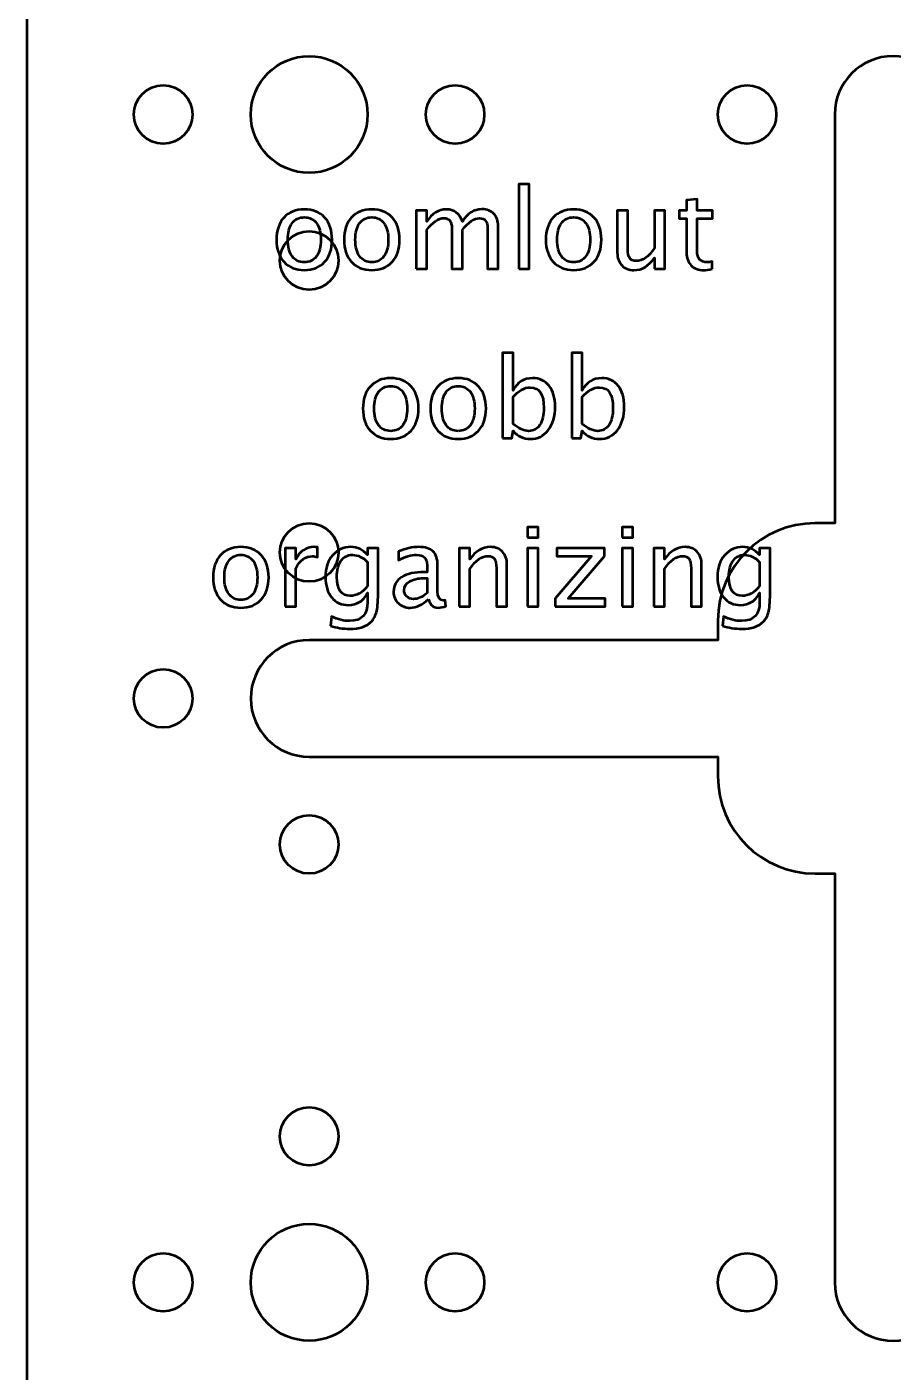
# Model space of a CAD drawing. Header units: centimetres. Extents: x -142 to 94, y -75 to 149.
# Drawn here: x -2.95 to 1.5, y 52.04 to 58.95 of the extents above; entities that cross this region are included whole.
import ezdxf

# ---------------------------------------------------------------- set-up
doc = ezdxf.new("R2010")
doc.units = ezdxf.units.CM
doc.header["$MEASUREMENT"] = 0
doc.layers.add('Layer 1', color=7, linetype='Continuous')

msp = doc.modelspace()

# ---------------------------------------------------------------- linework, layer by layer
at = {"layer": 'Layer 1', "lineweight": 53}
for centre, major_axis in [((-1.49999, 58.49999), (0, 0.30001)), ((-2.25, 58.5), (0, 0.15)), ((-0.75, 58.5), (0, 0.15)), ((0.75, 58.5), (0, 0.15)), ((-1.5, 57.75), (0, 0.15)), ((-1.5, 56.25), (0, 0.15)), ((-2.25, 55.5), (0, 0.15)), ((-1.5, 54.75), (0, 0.15)), ((-1.5, 53.25), (0, 0.15)), ((-1.49999, 52.49999), (0, 0.30001)), ((-2.25, 52.5), (0, 0.15)), ((-0.75, 52.5), (0, 0.15)), ((0.75, 52.5), (0, 0.15))]:
    msp.add_ellipse(centre, major_axis=major_axis, ratio=1, dxfattribs=at)
for points, knots in [([(-2.95, 45.55), (-2.95, 45.55), (-2.95, 65.45), (-2.95, 65.45), (-2.95, 65.45), (-2.95, 65.72614), (-2.72614, 65.95), (-2.45, 65.95), (-2.45, 65.95), (-2.45, 65.95), (5.45, 65.95), (5.45, 65.95), (5.45, 65.95), (5.72614, 65.95), (5.95, 65.72614), (5.95, 65.45), (5.95, 65.45), (5.95, 65.45), (5.95, 45.55), (5.95, 45.55), (5.95, 45.55), (5.95, 45.27386), (5.72614, 45.05), (5.45, 45.05), (5.45, 45.05), (5.45, 45.05), (-2.45, 45.05), (-2.45, 45.05), (-2.45, 45.05), (-2.72614, 45.05), (-2.95, 45.27386), (-2.95, 45.55)], [0, 0, 0, 0, 0.1111111, 0.1111111, 0.1111111, 0.1111111, 0.2222222, 0.2222222, 0.2222222, 0.2222222, 0.3333333, 0.3333333, 0.3333333, 0.3333333, 0.4444444, 0.4444444, 0.4444444, 0.4444444, 0.5555556, 0.5555556, 0.5555556, 0.5555556, 0.6666667, 0.6666667, 0.6666667, 0.6666667, 0.7777778, 0.7777778, 0.7777778, 0.7777778, 1, 1, 1, 1]), ([(0.6, 55.1), (0.6, 55.1), (0.6, 55.2), (0.6, 55.2), (0.6, 55.2), (0.6, 55.2), (-1.5, 55.2), (-1.5, 55.2), (-1.5, 55.2), (-1.66569, 55.2), (-1.8, 55.33431), (-1.8, 55.5), (-1.8, 55.5), (-1.8, 55.66569), (-1.66569, 55.8), (-1.5, 55.8), (-1.5, 55.8), (-1.5, 55.8), (0.6, 55.8), (0.6, 55.8), (0.6, 55.8), (0.6, 55.8), (0.6, 55.9), (0.6, 55.9), (0.6, 55.9), (0.6, 56.17614), (0.82386, 56.4), (1.1, 56.4), (1.1, 56.4), (1.1, 56.4), (1.2, 56.4), (1.2, 56.4), (1.2, 56.4), (1.2, 56.4), (1.2, 58.5), (1.2, 58.5), (1.2, 58.5), (1.2, 58.66569), (1.33431, 58.8), (1.5, 58.8), (1.5, 58.8), (1.66569, 58.8), (1.8, 58.66569), (1.8, 58.5), (1.8, 58.5), (1.8, 58.5), (1.8, 56.4), (1.8, 56.4), (1.8, 56.4), (1.8, 56.4), (1.9, 56.4), (1.9, 56.4), (1.9, 56.4), (2.17614, 56.4), (2.4, 56.17614), (2.4, 55.9), (2.4, 55.9), (2.4, 55.9), (2.4, 55.8), (2.4, 55.8), (2.4, 55.8), (2.4, 55.8), (4.5, 55.8), (4.5, 55.8), (4.5, 55.8), (4.66569, 55.8), (4.8, 55.66569), (4.8, 55.5), (4.8, 55.5), (4.8, 55.33431), (4.66569, 55.2), (4.5, 55.2), (4.5, 55.2), (4.5, 55.2), (2.4, 55.2), (2.4, 55.2), (2.4, 55.2), (2.4, 55.2), (2.4, 55.1), (2.4, 55.1), (2.4, 55.1), (2.4, 54.82386), (2.17614, 54.6), (1.9, 54.6), (1.9, 54.6), (1.9, 54.6), (1.8, 54.6), (1.8, 54.6), (1.8, 54.6), (1.8, 54.6), (1.8, 52.5), (1.8, 52.5), (1.8, 52.5), (1.8, 52.33431), (1.66569, 52.2), (1.5, 52.2), (1.5, 52.2), (1.33431, 52.2), (1.2, 52.33431), (1.2, 52.5), (1.2, 52.5), (1.2, 52.5), (1.2, 54.6), (1.2, 54.6), (1.2, 54.6), (1.2, 54.6), (1.1, 54.6), (1.1, 54.6), (1.1, 54.6), (0.82386, 54.6), (0.6, 54.82386), (0.6, 55.1)], [0, 0, 0, 0, 0.0344828, 0.0344828, 0.0344828, 0.0344828, 0.0689655, 0.0689655, 0.0689655, 0.0689655, 0.1034483, 0.1034483, 0.1034483, 0.1034483, 0.137931, 0.137931, 0.137931, 0.137931, 0.1724138, 0.1724138, 0.1724138, 0.1724138, 0.2068966, 0.2068966, 0.2068966, 0.2068966, 0.2413793, 0.2413793, 0.2413793, 0.2413793, 0.2758621, 0.2758621, 0.2758621, 0.2758621, 0.3103448, 0.3103448, 0.3103448, 0.3103448, 0.3448276, 0.3448276, 0.3448276, 0.3448276, 0.3793103, 0.3793103, 0.3793103, 0.3793103, 0.4137931, 0.4137931, 0.4137931, 0.4137931, 0.4482759, 0.4482759, 0.4482759, 0.4482759, 0.4827586, 0.4827586, 0.4827586, 0.4827586, 0.5172414, 0.5172414, 0.5172414, 0.5172414, 0.5517241, 0.5517241, 0.5517241, 0.5517241, 0.5862069, 0.5862069, 0.5862069, 0.5862069, 0.6206897, 0.6206897, 0.6206897, 0.6206897, 0.6551724, 0.6551724, 0.6551724, 0.6551724, 0.6896552, 0.6896552, 0.6896552, 0.6896552, 0.7241379, 0.7241379, 0.7241379, 0.7241379, 0.7586207, 0.7586207, 0.7586207, 0.7586207, 0.7931034, 0.7931034, 0.7931034, 0.7931034, 0.8275862, 0.8275862, 0.8275862, 0.8275862, 0.862069, 0.862069, 0.862069, 0.862069, 0.8965517, 0.8965517, 0.8965517, 0.8965517, 0.9310345, 0.9310345, 0.9310345, 0.9310345, 1, 1, 1, 1])]:
    msp.add_open_spline(points, degree=3, knots=knots, dxfattribs=at)
at = {"layer": 'Layer 1', "color": 5, "lineweight": 53}
for points, knots in [([(-0.42341, 57.70733), (-0.42341, 57.70733), (-0.42341, 58.14251), (-0.42341, 58.14251), (-0.42341, 58.14251), (-0.42341, 58.14251), (-0.36923, 58.14251), (-0.36923, 58.14251), (-0.36923, 58.14251), (-0.36923, 58.14251), (-0.36923, 57.70733), (-0.36923, 57.70733), (-0.36923, 57.70733), (-0.36923, 57.70733), (-0.42341, 57.70733), (-0.42341, 57.70733)], [0, 0, 0, 0, 0.2, 0.2, 0.2, 0.2, 0.4, 0.4, 0.4, 0.4, 0.6, 0.6, 0.6, 0.6, 1, 1, 1, 1]), ([(0.57056, 57.70742), (0.55381, 57.70281), (0.53923, 57.70056), (0.52691, 57.70056), (0.52691, 57.70056), (0.49925, 57.70056), (0.47771, 57.70846), (0.46228, 57.72426), (0.46228, 57.72426), (0.44676, 57.74007), (0.43904, 57.76199), (0.43904, 57.79011), (0.43904, 57.79011), (0.43904, 57.79011), (0.43904, 57.96584), (0.43904, 57.96584), (0.43904, 57.96584), (0.43904, 57.96584), (0.4016, 57.96584), (0.4016, 57.96584), (0.4016, 57.96584), (0.4016, 57.96584), (0.4016, 58.00648), (0.4016, 58.00648), (0.4016, 58.00648), (0.4016, 58.00648), (0.43904, 58.00648), (0.43904, 58.00648), (0.43904, 58.00648), (0.43904, 58.00648), (0.43904, 58.06058), (0.43904, 58.06058), (0.43904, 58.06058), (0.43904, 58.06058), (0.49323, 58.06575), (0.49323, 58.06575), (0.49323, 58.06575), (0.49323, 58.06575), (0.49323, 58.00648), (0.49323, 58.00648), (0.49323, 58.00648), (0.49323, 58.00648), (0.57169, 58.00648), (0.57169, 58.00648), (0.57169, 58.00648), (0.57169, 58.00648), (0.57169, 57.96584), (0.57169, 57.96584), (0.57169, 57.96584), (0.57169, 57.96584), (0.49323, 57.96584), (0.49323, 57.96584), (0.49323, 57.96584), (0.49323, 57.96584), (0.49323, 57.7999), (0.49323, 57.7999), (0.49323, 57.7999), (0.49323, 57.76076), (0.51026, 57.7412), (0.54422, 57.7412), (0.54422, 57.7412), (0.55146, 57.7412), (0.56021, 57.74242), (0.57056, 57.74477), (0.57056, 57.74477), (0.57056, 57.74477), (0.57056, 57.70742), (0.57056, 57.70742)], [0, 0, 0, 0, 0.0555556, 0.0555556, 0.0555556, 0.0555556, 0.1111111, 0.1111111, 0.1111111, 0.1111111, 0.1666667, 0.1666667, 0.1666667, 0.1666667, 0.2222222, 0.2222222, 0.2222222, 0.2222222, 0.2777778, 0.2777778, 0.2777778, 0.2777778, 0.3333333, 0.3333333, 0.3333333, 0.3333333, 0.3888889, 0.3888889, 0.3888889, 0.3888889, 0.4444444, 0.4444444, 0.4444444, 0.4444444, 0.5, 0.5, 0.5, 0.5, 0.5555556, 0.5555556, 0.5555556, 0.5555556, 0.6111111, 0.6111111, 0.6111111, 0.6111111, 0.6666667, 0.6666667, 0.6666667, 0.6666667, 0.7222222, 0.7222222, 0.7222222, 0.7222222, 0.7777778, 0.7777778, 0.7777778, 0.7777778, 0.8333333, 0.8333333, 0.8333333, 0.8333333, 0.8888889, 0.8888889, 0.8888889, 0.8888889, 1, 1, 1, 1]), ([(-1.52482, 57.70056), (-1.56875, 57.70056), (-1.60356, 57.71457), (-1.62914, 57.74261), (-1.62914, 57.74261), (-1.65483, 57.77064), (-1.66762, 57.80874), (-1.66762, 57.85681), (-1.66762, 57.85681), (-1.66762, 57.90479), (-1.65483, 57.9428), (-1.62914, 57.97074), (-1.62914, 57.97074), (-1.60356, 57.99868), (-1.56875, 58.01269), (-1.52482, 58.01269), (-1.52482, 58.01269), (-1.48088, 58.01269), (-1.44608, 57.99868), (-1.42049, 57.97074), (-1.42049, 57.97074), (-1.39481, 57.9428), (-1.38201, 57.90479), (-1.38201, 57.85681), (-1.38201, 57.85681), (-1.38201, 57.80874), (-1.39481, 57.77064), (-1.42049, 57.74261), (-1.42049, 57.74261), (-1.44608, 57.71457), (-1.48088, 57.70056), (-1.52482, 57.70056)], [0, 0, 0, 0, 0.1111111, 0.1111111, 0.1111111, 0.1111111, 0.2222222, 0.2222222, 0.2222222, 0.2222222, 0.3333333, 0.3333333, 0.3333333, 0.3333333, 0.4444444, 0.4444444, 0.4444444, 0.4444444, 0.5555556, 0.5555556, 0.5555556, 0.5555556, 0.6666667, 0.6666667, 0.6666667, 0.6666667, 0.7777778, 0.7777778, 0.7777778, 0.7777778, 1, 1, 1, 1]), ([(-1.17807, 57.70056), (-1.222, 57.70056), (-1.25681, 57.71457), (-1.28239, 57.74261), (-1.28239, 57.74261), (-1.30808, 57.77064), (-1.32087, 57.80874), (-1.32087, 57.85681), (-1.32087, 57.85681), (-1.32087, 57.90479), (-1.30808, 57.9428), (-1.28239, 57.97074), (-1.28239, 57.97074), (-1.25681, 57.99868), (-1.222, 58.01269), (-1.17807, 58.01269), (-1.17807, 58.01269), (-1.13413, 58.01269), (-1.09933, 57.99868), (-1.07374, 57.97074), (-1.07374, 57.97074), (-1.04806, 57.9428), (-1.03526, 57.90479), (-1.03526, 57.85681), (-1.03526, 57.85681), (-1.03526, 57.80874), (-1.04806, 57.77064), (-1.07374, 57.74261), (-1.07374, 57.74261), (-1.09933, 57.71457), (-1.13413, 57.70056), (-1.17807, 57.70056)], [0, 0, 0, 0, 0.1111111, 0.1111111, 0.1111111, 0.1111111, 0.2222222, 0.2222222, 0.2222222, 0.2222222, 0.3333333, 0.3333333, 0.3333333, 0.3333333, 0.4444444, 0.4444444, 0.4444444, 0.4444444, 0.5555556, 0.5555556, 0.5555556, 0.5555556, 0.6666667, 0.6666667, 0.6666667, 0.6666667, 0.7777778, 0.7777778, 0.7777778, 0.7777778, 1, 1, 1, 1]), ([(-0.95041, 57.70733), (-0.95041, 57.70733), (-0.95041, 58.00648), (-0.95041, 58.00648), (-0.95041, 58.00648), (-0.95041, 58.00648), (-0.89623, 58.00648), (-0.89623, 58.00648), (-0.89623, 58.00648), (-0.89623, 58.00648), (-0.89623, 57.94995), (-0.89623, 57.94995), (-0.89623, 57.94995), (-0.86979, 57.99181), (-0.83593, 58.01269), (-0.79444, 58.01269), (-0.79444, 58.01269), (-0.75446, 58.01269), (-0.72727, 57.99181), (-0.71278, 57.94995), (-0.71278, 57.94995), (-0.6871, 57.99218), (-0.65361, 58.01326), (-0.6125, 58.01326), (-0.6125, 58.01326), (-0.58626, 58.01326), (-0.56584, 58.00554), (-0.55126, 57.99002), (-0.55126, 57.99002), (-0.53668, 57.9745), (-0.52934, 57.95277), (-0.52934, 57.92483), (-0.52934, 57.92483), (-0.52934, 57.92483), (-0.52934, 57.70733), (-0.52934, 57.70733), (-0.52934, 57.70733), (-0.52934, 57.70733), (-0.58353, 57.70733), (-0.58353, 57.70733), (-0.58353, 57.70733), (-0.58353, 57.70733), (-0.58353, 57.91589), (-0.58353, 57.91589), (-0.58353, 57.91589), (-0.58353, 57.94995), (-0.59707, 57.96697), (-0.62417, 57.96697), (-0.62417, 57.96697), (-0.6523, 57.96697), (-0.68183, 57.94712), (-0.71278, 57.90733), (-0.71278, 57.90733), (-0.71278, 57.90733), (-0.71278, 57.70733), (-0.71278, 57.70733), (-0.71278, 57.70733), (-0.71278, 57.70733), (-0.76697, 57.70733), (-0.76697, 57.70733), (-0.76697, 57.70733), (-0.76697, 57.70733), (-0.76697, 57.91608), (-0.76697, 57.91608), (-0.76697, 57.91608), (-0.76697, 57.95042), (-0.78071, 57.96754), (-0.80827, 57.96754), (-0.80827, 57.96754), (-0.83564, 57.96754), (-0.865, 57.94759), (-0.89623, 57.90761), (-0.89623, 57.90761), (-0.89623, 57.90761), (-0.89623, 57.70733), (-0.89623, 57.70733), (-0.89623, 57.70733), (-0.89623, 57.70733), (-0.95041, 57.70733), (-0.95041, 57.70733)], [0, 0, 0, 0, 0.047619, 0.047619, 0.047619, 0.047619, 0.0952381, 0.0952381, 0.0952381, 0.0952381, 0.1428571, 0.1428571, 0.1428571, 0.1428571, 0.1904762, 0.1904762, 0.1904762, 0.1904762, 0.2380952, 0.2380952, 0.2380952, 0.2380952, 0.2857143, 0.2857143, 0.2857143, 0.2857143, 0.3333333, 0.3333333, 0.3333333, 0.3333333, 0.3809524, 0.3809524, 0.3809524, 0.3809524, 0.4285714, 0.4285714, 0.4285714, 0.4285714, 0.4761905, 0.4761905, 0.4761905, 0.4761905, 0.5238095, 0.5238095, 0.5238095, 0.5238095, 0.5714286, 0.5714286, 0.5714286, 0.5714286, 0.6190476, 0.6190476, 0.6190476, 0.6190476, 0.6666667, 0.6666667, 0.6666667, 0.6666667, 0.7142857, 0.7142857, 0.7142857, 0.7142857, 0.7619048, 0.7619048, 0.7619048, 0.7619048, 0.8095238, 0.8095238, 0.8095238, 0.8095238, 0.8571429, 0.8571429, 0.8571429, 0.8571429, 0.9047619, 0.9047619, 0.9047619, 0.9047619, 1, 1, 1, 1]), ([(-0.1412, 57.70056), (-0.18513, 57.70056), (-0.21994, 57.71457), (-0.24552, 57.74261), (-0.24552, 57.74261), (-0.27121, 57.77064), (-0.284, 57.80874), (-0.284, 57.85681), (-0.284, 57.85681), (-0.284, 57.90479), (-0.27121, 57.9428), (-0.24552, 57.97074), (-0.24552, 57.97074), (-0.21994, 57.99868), (-0.18513, 58.01269), (-0.1412, 58.01269), (-0.1412, 58.01269), (-0.09726, 58.01269), (-0.06246, 57.99868), (-0.03687, 57.97074), (-0.03687, 57.97074), (-0.01119, 57.9428), (0.00161, 57.90479), (0.00161, 57.85681), (0.00161, 57.85681), (0.00161, 57.80874), (-0.01119, 57.77064), (-0.03687, 57.74261), (-0.03687, 57.74261), (-0.06246, 57.71457), (-0.09726, 57.70056), (-0.1412, 57.70056)], [0, 0, 0, 0, 0.1111111, 0.1111111, 0.1111111, 0.1111111, 0.2222222, 0.2222222, 0.2222222, 0.2222222, 0.3333333, 0.3333333, 0.3333333, 0.3333333, 0.4444444, 0.4444444, 0.4444444, 0.4444444, 0.5555556, 0.5555556, 0.5555556, 0.5555556, 0.6666667, 0.6666667, 0.6666667, 0.6666667, 0.7777778, 0.7777778, 0.7777778, 0.7777778, 1, 1, 1, 1]), ([(0.27385, 57.70733), (0.27385, 57.70733), (0.27385, 57.76359), (0.27385, 57.76359), (0.27385, 57.76359), (0.24497, 57.72154), (0.20988, 57.70056), (0.16868, 57.70056), (0.16868, 57.70056), (0.14252, 57.70056), (0.12173, 57.70874), (0.10631, 57.7252), (0.10631, 57.7252), (0.09078, 57.74167), (0.08307, 57.76377), (0.08307, 57.79171), (0.08307, 57.79171), (0.08307, 57.79171), (0.08307, 58.00648), (0.08307, 58.00648), (0.08307, 58.00648), (0.08307, 58.00648), (0.13726, 58.00648), (0.13726, 58.00648), (0.13726, 58.00648), (0.13726, 58.00648), (0.13726, 57.8094), (0.13726, 57.8094), (0.13726, 57.8094), (0.13726, 57.78692), (0.14055, 57.77102), (0.14704, 57.76161), (0.14704, 57.76161), (0.15362, 57.75211), (0.16454, 57.74741), (0.17987, 57.74741), (0.17987, 57.74741), (0.21298, 57.74741), (0.24441, 57.76914), (0.27385, 57.81269), (0.27385, 57.81269), (0.27385, 57.81269), (0.27385, 58.00648), (0.27385, 58.00648), (0.27385, 58.00648), (0.27385, 58.00648), (0.32804, 58.00648), (0.32804, 58.00648), (0.32804, 58.00648), (0.32804, 58.00648), (0.32804, 57.70733), (0.32804, 57.70733), (0.32804, 57.70733), (0.32804, 57.70733), (0.27385, 57.70733), (0.27385, 57.70733)], [0, 0, 0, 0, 0.0666667, 0.0666667, 0.0666667, 0.0666667, 0.1333333, 0.1333333, 0.1333333, 0.1333333, 0.2, 0.2, 0.2, 0.2, 0.2666667, 0.2666667, 0.2666667, 0.2666667, 0.3333333, 0.3333333, 0.3333333, 0.3333333, 0.4, 0.4, 0.4, 0.4, 0.4666667, 0.4666667, 0.4666667, 0.4666667, 0.5333333, 0.5333333, 0.5333333, 0.5333333, 0.6, 0.6, 0.6, 0.6, 0.6666667, 0.6666667, 0.6666667, 0.6666667, 0.7333333, 0.7333333, 0.7333333, 0.7333333, 0.8, 0.8, 0.8, 0.8, 0.8666667, 0.8666667, 0.8666667, 0.8666667, 1, 1, 1, 1]), ([(-1.52491, 57.7412), (-1.4981, 57.7412), (-1.47722, 57.75126), (-1.46235, 57.77149), (-1.46235, 57.77149), (-1.44758, 57.79162), (-1.44015, 57.82012), (-1.44015, 57.85681), (-1.44015, 57.85681), (-1.44015, 57.89341), (-1.44758, 57.92182), (-1.46235, 57.94195), (-1.46235, 57.94195), (-1.47722, 57.96199), (-1.4981, 57.97205), (-1.52491, 57.97205), (-1.52491, 57.97205), (-1.55182, 57.97205), (-1.5727, 57.96199), (-1.58738, 57.94195), (-1.58738, 57.94195), (-1.60215, 57.92182), (-1.60948, 57.89341), (-1.60948, 57.85681), (-1.60948, 57.85681), (-1.60948, 57.82012), (-1.60215, 57.79162), (-1.58738, 57.77149), (-1.58738, 57.77149), (-1.5727, 57.75126), (-1.55182, 57.7412), (-1.52491, 57.7412)], [0, 0, 0, 0, 0.1111111, 0.1111111, 0.1111111, 0.1111111, 0.2222222, 0.2222222, 0.2222222, 0.2222222, 0.3333333, 0.3333333, 0.3333333, 0.3333333, 0.4444444, 0.4444444, 0.4444444, 0.4444444, 0.5555556, 0.5555556, 0.5555556, 0.5555556, 0.6666667, 0.6666667, 0.6666667, 0.6666667, 0.7777778, 0.7777778, 0.7777778, 0.7777778, 1, 1, 1, 1]), ([(-1.17816, 57.7412), (-1.15135, 57.7412), (-1.13047, 57.75126), (-1.1156, 57.77149), (-1.1156, 57.77149), (-1.10083, 57.79162), (-1.0934, 57.82012), (-1.0934, 57.85681), (-1.0934, 57.85681), (-1.0934, 57.89341), (-1.10083, 57.92182), (-1.1156, 57.94195), (-1.1156, 57.94195), (-1.13047, 57.96199), (-1.15135, 57.97205), (-1.17816, 57.97205), (-1.17816, 57.97205), (-1.20507, 57.97205), (-1.22595, 57.96199), (-1.24063, 57.94195), (-1.24063, 57.94195), (-1.2554, 57.92182), (-1.26273, 57.89341), (-1.26273, 57.85681), (-1.26273, 57.85681), (-1.26273, 57.82012), (-1.2554, 57.79162), (-1.24063, 57.77149), (-1.24063, 57.77149), (-1.22595, 57.75126), (-1.20507, 57.7412), (-1.17816, 57.7412)], [0, 0, 0, 0, 0.1111111, 0.1111111, 0.1111111, 0.1111111, 0.2222222, 0.2222222, 0.2222222, 0.2222222, 0.3333333, 0.3333333, 0.3333333, 0.3333333, 0.4444444, 0.4444444, 0.4444444, 0.4444444, 0.5555556, 0.5555556, 0.5555556, 0.5555556, 0.6666667, 0.6666667, 0.6666667, 0.6666667, 0.7777778, 0.7777778, 0.7777778, 0.7777778, 1, 1, 1, 1]), ([(-0.14129, 57.7412), (-0.11448, 57.7412), (-0.0936, 57.75126), (-0.07873, 57.77149), (-0.07873, 57.77149), (-0.06396, 57.79162), (-0.05653, 57.82012), (-0.05653, 57.85681), (-0.05653, 57.85681), (-0.05653, 57.89341), (-0.06396, 57.92182), (-0.07873, 57.94195), (-0.07873, 57.94195), (-0.0936, 57.96199), (-0.11448, 57.97205), (-0.14129, 57.97205), (-0.14129, 57.97205), (-0.1682, 57.97205), (-0.18908, 57.96199), (-0.20376, 57.94195), (-0.20376, 57.94195), (-0.21853, 57.92182), (-0.22586, 57.89341), (-0.22586, 57.85681), (-0.22586, 57.85681), (-0.22586, 57.82012), (-0.21853, 57.79162), (-0.20376, 57.77149), (-0.20376, 57.77149), (-0.18908, 57.75126), (-0.1682, 57.7412), (-0.14129, 57.7412)], [0, 0, 0, 0, 0.1111111, 0.1111111, 0.1111111, 0.1111111, 0.2222222, 0.2222222, 0.2222222, 0.2222222, 0.3333333, 0.3333333, 0.3333333, 0.3333333, 0.4444444, 0.4444444, 0.4444444, 0.4444444, 0.5555556, 0.5555556, 0.5555556, 0.5555556, 0.6666667, 0.6666667, 0.6666667, 0.6666667, 0.7777778, 0.7777778, 0.7777778, 0.7777778, 1, 1, 1, 1]), ([(-0.50648, 56.83659), (-0.50648, 56.83659), (-0.50648, 57.27516), (-0.50648, 57.27516), (-0.50648, 57.27516), (-0.50648, 57.27516), (-0.4523, 57.27516), (-0.4523, 57.27516), (-0.4523, 57.27516), (-0.4523, 57.27516), (-0.4523, 57.0826), (-0.4523, 57.0826), (-0.4523, 57.0826), (-0.4301, 57.12446), (-0.3967, 57.14534), (-0.3522, 57.14534), (-0.3522, 57.14534), (-0.31617, 57.14534), (-0.28786, 57.13227), (-0.26716, 57.10602), (-0.26716, 57.10602), (-0.24647, 57.07977), (-0.23612, 57.04393), (-0.23612, 56.99849), (-0.23612, 56.99849), (-0.23612, 56.94901), (-0.24788, 56.90903), (-0.2713, 56.87874), (-0.2713, 56.87874), (-0.29472, 56.84835), (-0.32558, 56.83321), (-0.36377, 56.83321), (-0.36377, 56.83321), (-0.39924, 56.83321), (-0.42878, 56.84675), (-0.4523, 56.87394), (-0.4523, 56.87394), (-0.4523, 56.87394), (-0.45888, 56.83659), (-0.45888, 56.83659), (-0.45888, 56.83659), (-0.45888, 56.83659), (-0.50648, 56.83659), (-0.50648, 56.83659)], [0, 0, 0, 0, 0.0833333, 0.0833333, 0.0833333, 0.0833333, 0.1666667, 0.1666667, 0.1666667, 0.1666667, 0.25, 0.25, 0.25, 0.25, 0.3333333, 0.3333333, 0.3333333, 0.3333333, 0.4166667, 0.4166667, 0.4166667, 0.4166667, 0.5, 0.5, 0.5, 0.5, 0.5833333, 0.5833333, 0.5833333, 0.5833333, 0.6666667, 0.6666667, 0.6666667, 0.6666667, 0.75, 0.75, 0.75, 0.75, 0.8333333, 0.8333333, 0.8333333, 0.8333333, 1, 1, 1, 1]), ([(-0.15126, 56.83659), (-0.15126, 56.83659), (-0.15126, 57.27516), (-0.15126, 57.27516), (-0.15126, 57.27516), (-0.15126, 57.27516), (-0.09708, 57.27516), (-0.09708, 57.27516), (-0.09708, 57.27516), (-0.09708, 57.27516), (-0.09708, 57.0826), (-0.09708, 57.0826), (-0.09708, 57.0826), (-0.07488, 57.12446), (-0.04148, 57.14534), (0.00302, 57.14534), (0.00302, 57.14534), (0.03905, 57.14534), (0.06736, 57.13227), (0.08806, 57.10602), (0.08806, 57.10602), (0.10875, 57.07977), (0.1191, 57.04393), (0.1191, 56.99849), (0.1191, 56.99849), (0.1191, 56.94901), (0.10734, 56.90903), (0.08392, 56.87874), (0.08392, 56.87874), (0.0605, 56.84835), (0.02964, 56.83321), (-0.00855, 56.83321), (-0.00855, 56.83321), (-0.04402, 56.83321), (-0.07356, 56.84675), (-0.09708, 56.87394), (-0.09708, 56.87394), (-0.09708, 56.87394), (-0.10366, 56.83659), (-0.10366, 56.83659), (-0.10366, 56.83659), (-0.10366, 56.83659), (-0.15126, 56.83659), (-0.15126, 56.83659)], [0, 0, 0, 0, 0.0833333, 0.0833333, 0.0833333, 0.0833333, 0.1666667, 0.1666667, 0.1666667, 0.1666667, 0.25, 0.25, 0.25, 0.25, 0.3333333, 0.3333333, 0.3333333, 0.3333333, 0.4166667, 0.4166667, 0.4166667, 0.4166667, 0.5, 0.5, 0.5, 0.5, 0.5833333, 0.5833333, 0.5833333, 0.5833333, 0.6666667, 0.6666667, 0.6666667, 0.6666667, 0.75, 0.75, 0.75, 0.75, 0.8333333, 0.8333333, 0.8333333, 0.8333333, 1, 1, 1, 1]), ([(-1.08089, 56.83321), (-1.12482, 56.83321), (-1.15963, 56.84722), (-1.18521, 56.87526), (-1.18521, 56.87526), (-1.2109, 56.90329), (-1.22369, 56.94139), (-1.22369, 56.98946), (-1.22369, 56.98946), (-1.22369, 57.03744), (-1.2109, 57.07545), (-1.18521, 57.10339), (-1.18521, 57.10339), (-1.15963, 57.13133), (-1.12482, 57.14534), (-1.08089, 57.14534), (-1.08089, 57.14534), (-1.03695, 57.14534), (-1.00215, 57.13133), (-0.97656, 57.10339), (-0.97656, 57.10339), (-0.95088, 57.07545), (-0.93808, 57.03744), (-0.93808, 56.98946), (-0.93808, 56.98946), (-0.93808, 56.94139), (-0.95088, 56.90329), (-0.97656, 56.87526), (-0.97656, 56.87526), (-1.00215, 56.84722), (-1.03695, 56.83321), (-1.08089, 56.83321)], [0, 0, 0, 0, 0.1111111, 0.1111111, 0.1111111, 0.1111111, 0.2222222, 0.2222222, 0.2222222, 0.2222222, 0.3333333, 0.3333333, 0.3333333, 0.3333333, 0.4444444, 0.4444444, 0.4444444, 0.4444444, 0.5555556, 0.5555556, 0.5555556, 0.5555556, 0.6666667, 0.6666667, 0.6666667, 0.6666667, 0.7777778, 0.7777778, 0.7777778, 0.7777778, 1, 1, 1, 1]), ([(-1.08098, 56.87385), (-1.05417, 56.87385), (-1.03329, 56.88391), (-1.01842, 56.90414), (-1.01842, 56.90414), (-1.00365, 56.92427), (-0.99622, 56.95277), (-0.99622, 56.98946), (-0.99622, 56.98946), (-0.99622, 57.02606), (-1.00365, 57.05447), (-1.01842, 57.0746), (-1.01842, 57.0746), (-1.03329, 57.09464), (-1.05417, 57.1047), (-1.08098, 57.1047), (-1.08098, 57.1047), (-1.10789, 57.1047), (-1.12877, 57.09464), (-1.14345, 57.0746), (-1.14345, 57.0746), (-1.15822, 57.05447), (-1.16555, 57.02606), (-1.16555, 56.98946), (-1.16555, 56.98946), (-1.16555, 56.95277), (-1.15822, 56.92427), (-1.14345, 56.90414), (-1.14345, 56.90414), (-1.12877, 56.88391), (-1.10789, 56.87385), (-1.08098, 56.87385)], [0, 0, 0, 0, 0.1111111, 0.1111111, 0.1111111, 0.1111111, 0.2222222, 0.2222222, 0.2222222, 0.2222222, 0.3333333, 0.3333333, 0.3333333, 0.3333333, 0.4444444, 0.4444444, 0.4444444, 0.4444444, 0.5555556, 0.5555556, 0.5555556, 0.5555556, 0.6666667, 0.6666667, 0.6666667, 0.6666667, 0.7777778, 0.7777778, 0.7777778, 0.7777778, 1, 1, 1, 1]), ([(-0.73414, 56.83321), (-0.77807, 56.83321), (-0.81288, 56.84722), (-0.83846, 56.87526), (-0.83846, 56.87526), (-0.86415, 56.90329), (-0.87694, 56.94139), (-0.87694, 56.98946), (-0.87694, 56.98946), (-0.87694, 57.03744), (-0.86415, 57.07545), (-0.83846, 57.10339), (-0.83846, 57.10339), (-0.81288, 57.13133), (-0.77807, 57.14534), (-0.73414, 57.14534), (-0.73414, 57.14534), (-0.6902, 57.14534), (-0.6554, 57.13133), (-0.62981, 57.10339), (-0.62981, 57.10339), (-0.60413, 57.07545), (-0.59133, 57.03744), (-0.59133, 56.98946), (-0.59133, 56.98946), (-0.59133, 56.94139), (-0.60413, 56.90329), (-0.62981, 56.87526), (-0.62981, 56.87526), (-0.6554, 56.84722), (-0.6902, 56.83321), (-0.73414, 56.83321)], [0, 0, 0, 0, 0.1111111, 0.1111111, 0.1111111, 0.1111111, 0.2222222, 0.2222222, 0.2222222, 0.2222222, 0.3333333, 0.3333333, 0.3333333, 0.3333333, 0.4444444, 0.4444444, 0.4444444, 0.4444444, 0.5555556, 0.5555556, 0.5555556, 0.5555556, 0.6666667, 0.6666667, 0.6666667, 0.6666667, 0.7777778, 0.7777778, 0.7777778, 0.7777778, 1, 1, 1, 1]), ([(-0.73423, 56.87385), (-0.70742, 56.87385), (-0.68654, 56.88391), (-0.67167, 56.90414), (-0.67167, 56.90414), (-0.6569, 56.92427), (-0.64947, 56.95277), (-0.64947, 56.98946), (-0.64947, 56.98946), (-0.64947, 57.02606), (-0.6569, 57.05447), (-0.67167, 57.0746), (-0.67167, 57.0746), (-0.68654, 57.09464), (-0.70742, 57.1047), (-0.73423, 57.1047), (-0.73423, 57.1047), (-0.76114, 57.1047), (-0.78202, 57.09464), (-0.7967, 57.0746), (-0.7967, 57.0746), (-0.81147, 57.05447), (-0.8188, 57.02606), (-0.8188, 56.98946), (-0.8188, 56.98946), (-0.8188, 56.95277), (-0.81147, 56.92427), (-0.7967, 56.90414), (-0.7967, 56.90414), (-0.78202, 56.88391), (-0.76114, 56.87385), (-0.73423, 56.87385)], [0, 0, 0, 0, 0.1111111, 0.1111111, 0.1111111, 0.1111111, 0.2222222, 0.2222222, 0.2222222, 0.2222222, 0.3333333, 0.3333333, 0.3333333, 0.3333333, 0.4444444, 0.4444444, 0.4444444, 0.4444444, 0.5555556, 0.5555556, 0.5555556, 0.5555556, 0.6666667, 0.6666667, 0.6666667, 0.6666667, 0.7777778, 0.7777778, 0.7777778, 0.7777778, 1, 1, 1, 1]), ([(-0.4523, 56.91129), (-0.42436, 56.88636), (-0.39773, 56.87385), (-0.37243, 56.87385), (-0.37243, 56.87385), (-0.3475, 56.87385), (-0.32821, 56.88429), (-0.31467, 56.90508), (-0.31467, 56.90508), (-0.30103, 56.92587), (-0.29425, 56.95513), (-0.29425, 56.99294), (-0.29425, 56.99294), (-0.29425, 57.06293), (-0.3174, 57.09793), (-0.36368, 57.09793), (-0.36368, 57.09793), (-0.39397, 57.09793), (-0.42351, 57.08156), (-0.4523, 57.04873), (-0.4523, 57.04873), (-0.4523, 57.04873), (-0.4523, 56.91129), (-0.4523, 56.91129)], [0, 0, 0, 0, 0.1428571, 0.1428571, 0.1428571, 0.1428571, 0.2857143, 0.2857143, 0.2857143, 0.2857143, 0.4285714, 0.4285714, 0.4285714, 0.4285714, 0.5714286, 0.5714286, 0.5714286, 0.5714286, 0.7142857, 0.7142857, 0.7142857, 0.7142857, 1, 1, 1, 1]), ([(-0.09708, 56.91129), (-0.06914, 56.88636), (-0.04251, 56.87385), (-0.01721, 56.87385), (-0.01721, 56.87385), (0.00772, 56.87385), (0.02701, 56.88429), (0.04055, 56.90508), (0.04055, 56.90508), (0.05419, 56.92587), (0.06097, 56.95513), (0.06097, 56.99294), (0.06097, 56.99294), (0.06097, 57.06293), (0.03782, 57.09793), (-0.00846, 57.09793), (-0.00846, 57.09793), (-0.03875, 57.09793), (-0.06829, 57.08156), (-0.09708, 57.04873), (-0.09708, 57.04873), (-0.09708, 57.04873), (-0.09708, 56.91129), (-0.09708, 56.91129)], [0, 0, 0, 0, 0.1428571, 0.1428571, 0.1428571, 0.1428571, 0.2857143, 0.2857143, 0.2857143, 0.2857143, 0.4285714, 0.4285714, 0.4285714, 0.4285714, 0.5714286, 0.5714286, 0.5714286, 0.5714286, 0.7142857, 0.7142857, 0.7142857, 0.7142857, 1, 1, 1, 1]), ([(-0.37821, 56.32653), (-0.37821, 56.32653), (-0.37821, 56.38072), (-0.37821, 56.38072), (-0.37821, 56.38072), (-0.37821, 56.38072), (-0.32403, 56.38072), (-0.32403, 56.38072), (-0.32403, 56.38072), (-0.32403, 56.38072), (-0.32403, 56.32653), (-0.32403, 56.32653), (-0.32403, 56.32653), (-0.32403, 56.32653), (-0.37821, 56.32653), (-0.37821, 56.32653)], [0, 0, 0, 0, 0.2, 0.2, 0.2, 0.2, 0.4, 0.4, 0.4, 0.4, 0.6, 0.6, 0.6, 0.6, 1, 1, 1, 1]), ([(0.10843, 56.32653), (0.10843, 56.32653), (0.10843, 56.38072), (0.10843, 56.38072), (0.10843, 56.38072), (0.10843, 56.38072), (0.16261, 56.38072), (0.16261, 56.38072), (0.16261, 56.38072), (0.16261, 56.38072), (0.16261, 56.32653), (0.16261, 56.32653), (0.16261, 56.32653), (0.16261, 56.32653), (0.10843, 56.32653), (0.10843, 56.32653)], [0, 0, 0, 0, 0.2, 0.2, 0.2, 0.2, 0.4, 0.4, 0.4, 0.4, 0.6, 0.6, 0.6, 0.6, 1, 1, 1, 1]), ([(-1.85074, 55.96586), (-1.89467, 55.96586), (-1.92948, 55.97987), (-1.95506, 56.00791), (-1.95506, 56.00791), (-1.98075, 56.03594), (-1.99354, 56.07404), (-1.99354, 56.12211), (-1.99354, 56.12211), (-1.99354, 56.17009), (-1.98075, 56.2081), (-1.95506, 56.23604), (-1.95506, 56.23604), (-1.92948, 56.26398), (-1.89467, 56.27799), (-1.85074, 56.27799), (-1.85074, 56.27799), (-1.8068, 56.27799), (-1.772, 56.26398), (-1.74641, 56.23604), (-1.74641, 56.23604), (-1.72073, 56.2081), (-1.70793, 56.17009), (-1.70793, 56.12211), (-1.70793, 56.12211), (-1.70793, 56.07404), (-1.72073, 56.03594), (-1.74641, 56.00791), (-1.74641, 56.00791), (-1.772, 55.97987), (-1.8068, 55.96586), (-1.85074, 55.96586)], [0, 0, 0, 0, 0.1111111, 0.1111111, 0.1111111, 0.1111111, 0.2222222, 0.2222222, 0.2222222, 0.2222222, 0.3333333, 0.3333333, 0.3333333, 0.3333333, 0.4444444, 0.4444444, 0.4444444, 0.4444444, 0.5555556, 0.5555556, 0.5555556, 0.5555556, 0.6666667, 0.6666667, 0.6666667, 0.6666667, 0.7777778, 0.7777778, 0.7777778, 0.7777778, 1, 1, 1, 1]), ([(-1.62308, 55.97263), (-1.62308, 55.97263), (-1.62308, 56.27178), (-1.62308, 56.27178), (-1.62308, 56.27178), (-1.62308, 56.27178), (-1.5689, 56.27178), (-1.5689, 56.27178), (-1.5689, 56.27178), (-1.5689, 56.27178), (-1.5689, 56.21525), (-1.5689, 56.21525), (-1.5689, 56.21525), (-1.54735, 56.25711), (-1.51612, 56.27799), (-1.47511, 56.27799), (-1.47511, 56.27799), (-1.46956, 56.27799), (-1.46372, 56.27752), (-1.4577, 56.27658), (-1.4577, 56.27658), (-1.4577, 56.27658), (-1.4577, 56.22588), (-1.4577, 56.22588), (-1.4577, 56.22588), (-1.46711, 56.22898), (-1.47539, 56.23058), (-1.48254, 56.23058), (-1.48254, 56.23058), (-1.51697, 56.23058), (-1.54576, 56.21026), (-1.5689, 56.16953), (-1.5689, 56.16953), (-1.5689, 56.16953), (-1.5689, 55.97263), (-1.5689, 55.97263), (-1.5689, 55.97263), (-1.5689, 55.97263), (-1.62308, 55.97263), (-1.62308, 55.97263)], [0, 0, 0, 0, 0.0909091, 0.0909091, 0.0909091, 0.0909091, 0.1818182, 0.1818182, 0.1818182, 0.1818182, 0.2727273, 0.2727273, 0.2727273, 0.2727273, 0.3636364, 0.3636364, 0.3636364, 0.3636364, 0.4545455, 0.4545455, 0.4545455, 0.4545455, 0.5454545, 0.5454545, 0.5454545, 0.5454545, 0.6363636, 0.6363636, 0.6363636, 0.6363636, 0.7272727, 0.7272727, 0.7272727, 0.7272727, 0.8181818, 0.8181818, 0.8181818, 0.8181818, 1, 1, 1, 1]), ([(-1.391, 55.87329), (-1.391, 55.87329), (-1.38461, 55.92014), (-1.38461, 55.92014), (-1.38461, 55.92014), (-1.35319, 55.90546), (-1.32205, 55.89812), (-1.29129, 55.89812), (-1.29129, 55.89812), (-1.23023, 55.89812), (-1.19966, 55.93049), (-1.19966, 55.99511), (-1.19966, 55.99511), (-1.19966, 55.99511), (-1.19966, 56.04215), (-1.19966, 56.04215), (-1.19966, 56.04215), (-1.20907, 56.0223), (-1.22243, 56.00697), (-1.23983, 55.99596), (-1.23983, 55.99596), (-1.25723, 55.98495), (-1.27661, 55.9794), (-1.29797, 55.9794), (-1.29797, 55.9794), (-1.33418, 55.9794), (-1.36288, 55.99239), (-1.38404, 56.01835), (-1.38404, 56.01835), (-1.40521, 56.04431), (-1.41584, 56.0795), (-1.41584, 56.1239), (-1.41584, 56.1239), (-1.41584, 56.16934), (-1.4038, 56.2064), (-1.37972, 56.23509), (-1.37972, 56.23509), (-1.35554, 56.26369), (-1.3244, 56.27799), (-1.28611, 56.27799), (-1.28611, 56.27799), (-1.25262, 56.27799), (-1.22374, 56.26445), (-1.19966, 56.23726), (-1.19966, 56.23726), (-1.19966, 56.23726), (-1.19966, 56.27178), (-1.19966, 56.27178), (-1.19966, 56.27178), (-1.19966, 56.27178), (-1.14547, 56.27178), (-1.14547, 56.27178), (-1.14547, 56.27178), (-1.14547, 56.27178), (-1.14547, 56.05429), (-1.14547, 56.05429), (-1.14547, 56.05429), (-1.14547, 56.00753), (-1.14792, 55.97291), (-1.15281, 55.95043), (-1.15281, 55.95043), (-1.15761, 55.92795), (-1.16683, 55.90951), (-1.18019, 55.89521), (-1.18019, 55.89521), (-1.20389, 55.87009), (-1.24096, 55.85748), (-1.29129, 55.85748), (-1.29129, 55.85748), (-1.32581, 55.85748), (-1.35902, 55.86275), (-1.391, 55.87329)], [0, 0, 0, 0, 0.0526316, 0.0526316, 0.0526316, 0.0526316, 0.1052632, 0.1052632, 0.1052632, 0.1052632, 0.1578947, 0.1578947, 0.1578947, 0.1578947, 0.2105263, 0.2105263, 0.2105263, 0.2105263, 0.2631579, 0.2631579, 0.2631579, 0.2631579, 0.3157895, 0.3157895, 0.3157895, 0.3157895, 0.3684211, 0.3684211, 0.3684211, 0.3684211, 0.4210526, 0.4210526, 0.4210526, 0.4210526, 0.4736842, 0.4736842, 0.4736842, 0.4736842, 0.5263158, 0.5263158, 0.5263158, 0.5263158, 0.5789474, 0.5789474, 0.5789474, 0.5789474, 0.6315789, 0.6315789, 0.6315789, 0.6315789, 0.6842105, 0.6842105, 0.6842105, 0.6842105, 0.7368421, 0.7368421, 0.7368421, 0.7368421, 0.7894737, 0.7894737, 0.7894737, 0.7894737, 0.8421053, 0.8421053, 0.8421053, 0.8421053, 0.8947368, 0.8947368, 0.8947368, 0.8947368, 1, 1, 1, 1]), ([(-0.88602, 56.01073), (-0.91857, 55.98081), (-0.94989, 55.96586), (-0.98, 55.96586), (-0.98, 55.96586), (-1.00474, 55.96586), (-1.02534, 55.97357), (-1.04161, 55.98909), (-1.04161, 55.98909), (-1.05798, 56.00461), (-1.06617, 56.02418), (-1.06617, 56.04779), (-1.06617, 56.04779), (-1.06617, 56.08044), (-1.05243, 56.10556), (-1.02496, 56.12305), (-1.02496, 56.12305), (-0.99749, 56.14055), (-0.95808, 56.1493), (-0.90671, 56.1493), (-0.90671, 56.1493), (-0.90671, 56.1493), (-0.89401, 56.1493), (-0.89401, 56.1493), (-0.89401, 56.1493), (-0.89401, 56.1493), (-0.89401, 56.18533), (-0.89401, 56.18533), (-0.89401, 56.18533), (-0.89401, 56.22004), (-0.91208, 56.23735), (-0.94829, 56.23735), (-0.94829, 56.23735), (-0.97633, 56.23735), (-1.007, 56.22851), (-1.0402, 56.21082), (-1.0402, 56.21082), (-1.0402, 56.21082), (-1.0402, 56.25541), (-1.0402, 56.25541), (-1.0402, 56.25541), (-1.0037, 56.27047), (-0.96927, 56.27799), (-0.93701, 56.27799), (-0.93701, 56.27799), (-0.9038, 56.27799), (-0.87924, 56.27047), (-0.86353, 56.25532), (-0.86353, 56.25532), (-0.84773, 56.24017), (-0.83983, 56.21684), (-0.83983, 56.18533), (-0.83983, 56.18533), (-0.83983, 56.18533), (-0.83983, 56.05015), (-0.83983, 56.05015), (-0.83983, 56.05015), (-0.83983, 56.0192), (-0.83033, 56.00367), (-0.81123, 56.00367), (-0.81123, 56.00367), (-0.80888, 56.00367), (-0.8054, 56.00405), (-0.80079, 56.0048), (-0.80079, 56.0048), (-0.80079, 56.0048), (-0.79693, 55.9747), (-0.79693, 55.9747), (-0.79693, 55.9747), (-0.80925, 55.96877), (-0.8228, 55.96586), (-0.83766, 55.96586), (-0.83766, 55.96586), (-0.86297, 55.96586), (-0.87906, 55.98081), (-0.88602, 56.01073)], [0, 0, 0, 0, 0.05, 0.05, 0.05, 0.05, 0.1, 0.1, 0.1, 0.1, 0.15, 0.15, 0.15, 0.15, 0.2, 0.2, 0.2, 0.2, 0.25, 0.25, 0.25, 0.25, 0.3, 0.3, 0.3, 0.3, 0.35, 0.35, 0.35, 0.35, 0.4, 0.4, 0.4, 0.4, 0.45, 0.45, 0.45, 0.45, 0.5, 0.5, 0.5, 0.5, 0.55, 0.55, 0.55, 0.55, 0.6, 0.6, 0.6, 0.6, 0.65, 0.65, 0.65, 0.65, 0.7, 0.7, 0.7, 0.7, 0.75, 0.75, 0.75, 0.75, 0.8, 0.8, 0.8, 0.8, 0.85, 0.85, 0.85, 0.85, 0.9, 0.9, 0.9, 0.9, 1, 1, 1, 1]), ([(-0.72854, 55.97263), (-0.72854, 55.97263), (-0.72854, 56.27178), (-0.72854, 56.27178), (-0.72854, 56.27178), (-0.72854, 56.27178), (-0.67436, 56.27178), (-0.67436, 56.27178), (-0.67436, 56.27178), (-0.67436, 56.27178), (-0.67436, 56.21525), (-0.67436, 56.21525), (-0.67436, 56.21525), (-0.64567, 56.25711), (-0.61048, 56.27799), (-0.5689, 56.27799), (-0.5689, 56.27799), (-0.54275, 56.27799), (-0.52196, 56.26981), (-0.50662, 56.25334), (-0.50662, 56.25334), (-0.49129, 56.23698), (-0.48358, 56.21487), (-0.48358, 56.18721), (-0.48358, 56.18721), (-0.48358, 56.18721), (-0.48358, 55.97263), (-0.48358, 55.97263), (-0.48358, 55.97263), (-0.48358, 55.97263), (-0.53776, 55.97263), (-0.53776, 55.97263), (-0.53776, 55.97263), (-0.53776, 55.97263), (-0.53776, 56.16953), (-0.53776, 56.16953), (-0.53776, 56.16953), (-0.53776, 56.19173), (-0.54106, 56.20753), (-0.54755, 56.21694), (-0.54755, 56.21694), (-0.55413, 56.22644), (-0.56495, 56.23114), (-0.5801, 56.23114), (-0.5801, 56.23114), (-0.6134, 56.23114), (-0.64482, 56.20941), (-0.67436, 56.16595), (-0.67436, 56.16595), (-0.67436, 56.16595), (-0.67436, 55.97263), (-0.67436, 55.97263), (-0.67436, 55.97263), (-0.67436, 55.97263), (-0.72854, 55.97263), (-0.72854, 55.97263)], [0, 0, 0, 0, 0.0666667, 0.0666667, 0.0666667, 0.0666667, 0.1333333, 0.1333333, 0.1333333, 0.1333333, 0.2, 0.2, 0.2, 0.2, 0.2666667, 0.2666667, 0.2666667, 0.2666667, 0.3333333, 0.3333333, 0.3333333, 0.3333333, 0.4, 0.4, 0.4, 0.4, 0.4666667, 0.4666667, 0.4666667, 0.4666667, 0.5333333, 0.5333333, 0.5333333, 0.5333333, 0.6, 0.6, 0.6, 0.6, 0.6666667, 0.6666667, 0.6666667, 0.6666667, 0.7333333, 0.7333333, 0.7333333, 0.7333333, 0.8, 0.8, 0.8, 0.8, 0.8666667, 0.8666667, 0.8666667, 0.8666667, 1, 1, 1, 1]), ([(-0.37821, 55.97263), (-0.37821, 55.97263), (-0.37821, 56.27178), (-0.37821, 56.27178), (-0.37821, 56.27178), (-0.37821, 56.27178), (-0.32403, 56.27178), (-0.32403, 56.27178), (-0.32403, 56.27178), (-0.32403, 56.27178), (-0.32403, 55.97263), (-0.32403, 55.97263), (-0.32403, 55.97263), (-0.32403, 55.97263), (-0.37821, 55.97263), (-0.37821, 55.97263)], [0, 0, 0, 0, 0.2, 0.2, 0.2, 0.2, 0.4, 0.4, 0.4, 0.4, 0.6, 0.6, 0.6, 0.6, 1, 1, 1, 1]), ([(-0.23541, 55.97263), (-0.23541, 55.97263), (-0.23541, 56.01327), (-0.23541, 56.01327), (-0.23541, 56.01327), (-0.23541, 56.01327), (-0.04981, 56.23114), (-0.04981, 56.23114), (-0.04981, 56.23114), (-0.04981, 56.23114), (-0.22685, 56.23114), (-0.22685, 56.23114), (-0.22685, 56.23114), (-0.22685, 56.23114), (-0.22685, 56.27178), (-0.22685, 56.27178), (-0.22685, 56.27178), (-0.22685, 56.27178), (0.01689, 56.27178), (0.01689, 56.27178), (0.01689, 56.27178), (0.01689, 56.27178), (0.01689, 56.23114), (0.01689, 56.23114), (0.01689, 56.23114), (0.01689, 56.23114), (-0.16872, 56.01327), (-0.16872, 56.01327), (-0.16872, 56.01327), (-0.16872, 56.01327), (0.02028, 56.01327), (0.02028, 56.01327), (0.02028, 56.01327), (0.02028, 56.01327), (0.02028, 55.97263), (0.02028, 55.97263), (0.02028, 55.97263), (0.02028, 55.97263), (-0.23541, 55.97263), (-0.23541, 55.97263)], [0, 0, 0, 0, 0.0909091, 0.0909091, 0.0909091, 0.0909091, 0.1818182, 0.1818182, 0.1818182, 0.1818182, 0.2727273, 0.2727273, 0.2727273, 0.2727273, 0.3636364, 0.3636364, 0.3636364, 0.3636364, 0.4545455, 0.4545455, 0.4545455, 0.4545455, 0.5454545, 0.5454545, 0.5454545, 0.5454545, 0.6363636, 0.6363636, 0.6363636, 0.6363636, 0.7272727, 0.7272727, 0.7272727, 0.7272727, 0.8181818, 0.8181818, 0.8181818, 0.8181818, 1, 1, 1, 1]), ([(0.10843, 55.97263), (0.10843, 55.97263), (0.10843, 56.27178), (0.10843, 56.27178), (0.10843, 56.27178), (0.10843, 56.27178), (0.16261, 56.27178), (0.16261, 56.27178), (0.16261, 56.27178), (0.16261, 56.27178), (0.16261, 55.97263), (0.16261, 55.97263), (0.16261, 55.97263), (0.16261, 55.97263), (0.10843, 55.97263), (0.10843, 55.97263)], [0, 0, 0, 0, 0.2, 0.2, 0.2, 0.2, 0.4, 0.4, 0.4, 0.4, 0.6, 0.6, 0.6, 0.6, 1, 1, 1, 1]), ([(0.27155, 55.97263), (0.27155, 55.97263), (0.27155, 56.27178), (0.27155, 56.27178), (0.27155, 56.27178), (0.27155, 56.27178), (0.32573, 56.27178), (0.32573, 56.27178), (0.32573, 56.27178), (0.32573, 56.27178), (0.32573, 56.21525), (0.32573, 56.21525), (0.32573, 56.21525), (0.35442, 56.25711), (0.38961, 56.27799), (0.43119, 56.27799), (0.43119, 56.27799), (0.45734, 56.27799), (0.47813, 56.26981), (0.49347, 56.25334), (0.49347, 56.25334), (0.5088, 56.23698), (0.51651, 56.21487), (0.51651, 56.18721), (0.51651, 56.18721), (0.51651, 56.18721), (0.51651, 55.97263), (0.51651, 55.97263), (0.51651, 55.97263), (0.51651, 55.97263), (0.46233, 55.97263), (0.46233, 55.97263), (0.46233, 55.97263), (0.46233, 55.97263), (0.46233, 56.16953), (0.46233, 56.16953), (0.46233, 56.16953), (0.46233, 56.19173), (0.45903, 56.20753), (0.45254, 56.21694), (0.45254, 56.21694), (0.44596, 56.22644), (0.43514, 56.23114), (0.41999, 56.23114), (0.41999, 56.23114), (0.38669, 56.23114), (0.35527, 56.20941), (0.32573, 56.16595), (0.32573, 56.16595), (0.32573, 56.16595), (0.32573, 55.97263), (0.32573, 55.97263), (0.32573, 55.97263), (0.32573, 55.97263), (0.27155, 55.97263), (0.27155, 55.97263)], [0, 0, 0, 0, 0.0666667, 0.0666667, 0.0666667, 0.0666667, 0.1333333, 0.1333333, 0.1333333, 0.1333333, 0.2, 0.2, 0.2, 0.2, 0.2666667, 0.2666667, 0.2666667, 0.2666667, 0.3333333, 0.3333333, 0.3333333, 0.3333333, 0.4, 0.4, 0.4, 0.4, 0.4666667, 0.4666667, 0.4666667, 0.4666667, 0.5333333, 0.5333333, 0.5333333, 0.5333333, 0.6, 0.6, 0.6, 0.6, 0.6666667, 0.6666667, 0.6666667, 0.6666667, 0.7333333, 0.7333333, 0.7333333, 0.7333333, 0.8, 0.8, 0.8, 0.8, 0.8666667, 0.8666667, 0.8666667, 0.8666667, 1, 1, 1, 1]), ([(0.62301, 55.87329), (0.62301, 55.87329), (0.6294, 55.92014), (0.6294, 55.92014), (0.6294, 55.92014), (0.66082, 55.90546), (0.69196, 55.89812), (0.72272, 55.89812), (0.72272, 55.89812), (0.78378, 55.89812), (0.81435, 55.93049), (0.81435, 55.99511), (0.81435, 55.99511), (0.81435, 55.99511), (0.81435, 56.04215), (0.81435, 56.04215), (0.81435, 56.04215), (0.80494, 56.0223), (0.79158, 56.00697), (0.77418, 55.99596), (0.77418, 55.99596), (0.75678, 55.98495), (0.7374, 55.9794), (0.71604, 55.9794), (0.71604, 55.9794), (0.67983, 55.9794), (0.65113, 55.99239), (0.62997, 56.01835), (0.62997, 56.01835), (0.6088, 56.04431), (0.59817, 56.0795), (0.59817, 56.1239), (0.59817, 56.1239), (0.59817, 56.16934), (0.61021, 56.2064), (0.63429, 56.23509), (0.63429, 56.23509), (0.65847, 56.26369), (0.68961, 56.27799), (0.7279, 56.27799), (0.7279, 56.27799), (0.76139, 56.27799), (0.79027, 56.26445), (0.81435, 56.23726), (0.81435, 56.23726), (0.81435, 56.23726), (0.81435, 56.27178), (0.81435, 56.27178), (0.81435, 56.27178), (0.81435, 56.27178), (0.86854, 56.27178), (0.86854, 56.27178), (0.86854, 56.27178), (0.86854, 56.27178), (0.86854, 56.05429), (0.86854, 56.05429), (0.86854, 56.05429), (0.86854, 56.00753), (0.86609, 55.97291), (0.8612, 55.95043), (0.8612, 55.95043), (0.8564, 55.92795), (0.84718, 55.90951), (0.83382, 55.89521), (0.83382, 55.89521), (0.81012, 55.87009), (0.77305, 55.85748), (0.72272, 55.85748), (0.72272, 55.85748), (0.6882, 55.85748), (0.65499, 55.86275), (0.62301, 55.87329)], [0, 0, 0, 0, 0.0526316, 0.0526316, 0.0526316, 0.0526316, 0.1052632, 0.1052632, 0.1052632, 0.1052632, 0.1578947, 0.1578947, 0.1578947, 0.1578947, 0.2105263, 0.2105263, 0.2105263, 0.2105263, 0.2631579, 0.2631579, 0.2631579, 0.2631579, 0.3157895, 0.3157895, 0.3157895, 0.3157895, 0.3684211, 0.3684211, 0.3684211, 0.3684211, 0.4210526, 0.4210526, 0.4210526, 0.4210526, 0.4736842, 0.4736842, 0.4736842, 0.4736842, 0.5263158, 0.5263158, 0.5263158, 0.5263158, 0.5789474, 0.5789474, 0.5789474, 0.5789474, 0.6315789, 0.6315789, 0.6315789, 0.6315789, 0.6842105, 0.6842105, 0.6842105, 0.6842105, 0.7368421, 0.7368421, 0.7368421, 0.7368421, 0.7894737, 0.7894737, 0.7894737, 0.7894737, 0.8421053, 0.8421053, 0.8421053, 0.8421053, 0.8947368, 0.8947368, 0.8947368, 0.8947368, 1, 1, 1, 1]), ([(-1.85083, 56.0065), (-1.82402, 56.0065), (-1.80314, 56.01656), (-1.78827, 56.03679), (-1.78827, 56.03679), (-1.7735, 56.05692), (-1.76607, 56.08542), (-1.76607, 56.12211), (-1.76607, 56.12211), (-1.76607, 56.15871), (-1.7735, 56.18712), (-1.78827, 56.20725), (-1.78827, 56.20725), (-1.80314, 56.22729), (-1.82402, 56.23735), (-1.85083, 56.23735), (-1.85083, 56.23735), (-1.87774, 56.23735), (-1.89862, 56.22729), (-1.9133, 56.20725), (-1.9133, 56.20725), (-1.92807, 56.18712), (-1.9354, 56.15871), (-1.9354, 56.12211), (-1.9354, 56.12211), (-1.9354, 56.08542), (-1.92807, 56.05692), (-1.9133, 56.03679), (-1.9133, 56.03679), (-1.89862, 56.01656), (-1.87774, 56.0065), (-1.85083, 56.0065)], [0, 0, 0, 0, 0.1111111, 0.1111111, 0.1111111, 0.1111111, 0.2222222, 0.2222222, 0.2222222, 0.2222222, 0.3333333, 0.3333333, 0.3333333, 0.3333333, 0.4444444, 0.4444444, 0.4444444, 0.4444444, 0.5555556, 0.5555556, 0.5555556, 0.5555556, 0.6666667, 0.6666667, 0.6666667, 0.6666667, 0.7777778, 0.7777778, 0.7777778, 0.7777778, 1, 1, 1, 1]), ([(-1.19966, 56.07611), (-1.19966, 56.07611), (-1.19966, 56.20019), (-1.19966, 56.20019), (-1.19966, 56.20019), (-1.22355, 56.22493), (-1.24961, 56.23735), (-1.27774, 56.23735), (-1.27774, 56.23735), (-1.30276, 56.23735), (-1.32233, 56.22738), (-1.33644, 56.20734), (-1.33644, 56.20734), (-1.35065, 56.1874), (-1.3577, 56.15965), (-1.3577, 56.12428), (-1.3577, 56.12428), (-1.3577, 56.05927), (-1.33465, 56.02682), (-1.28846, 56.02682), (-1.28846, 56.02682), (-1.25704, 56.02682), (-1.22741, 56.04328), (-1.19966, 56.07611)], [0, 0, 0, 0, 0.1428571, 0.1428571, 0.1428571, 0.1428571, 0.2857143, 0.2857143, 0.2857143, 0.2857143, 0.4285714, 0.4285714, 0.4285714, 0.4285714, 0.5714286, 0.5714286, 0.5714286, 0.5714286, 0.7142857, 0.7142857, 0.7142857, 0.7142857, 1, 1, 1, 1]), ([(0.81435, 56.07611), (0.81435, 56.07611), (0.81435, 56.20019), (0.81435, 56.20019), (0.81435, 56.20019), (0.79046, 56.22493), (0.7644, 56.23735), (0.73627, 56.23735), (0.73627, 56.23735), (0.71125, 56.23735), (0.69168, 56.22738), (0.67757, 56.20734), (0.67757, 56.20734), (0.66336, 56.1874), (0.65631, 56.15965), (0.65631, 56.12428), (0.65631, 56.12428), (0.65631, 56.05927), (0.67936, 56.02682), (0.72555, 56.02682), (0.72555, 56.02682), (0.75697, 56.02682), (0.7866, 56.04328), (0.81435, 56.07611)], [0, 0, 0, 0, 0.1428571, 0.1428571, 0.1428571, 0.1428571, 0.2857143, 0.2857143, 0.2857143, 0.2857143, 0.4285714, 0.4285714, 0.4285714, 0.4285714, 0.5714286, 0.5714286, 0.5714286, 0.5714286, 0.7142857, 0.7142857, 0.7142857, 0.7142857, 1, 1, 1, 1]), ([(-0.89401, 56.04027), (-0.89401, 56.04027), (-0.89401, 56.11713), (-0.89401, 56.11713), (-0.89401, 56.11713), (-0.89401, 56.11713), (-0.91142, 56.11769), (-0.91142, 56.11769), (-0.91142, 56.11769), (-0.94152, 56.11769), (-0.96579, 56.11214), (-0.98432, 56.10104), (-0.98432, 56.10104), (-1.00276, 56.08985), (-1.01198, 56.07508), (-1.01198, 56.05664), (-1.01198, 56.05664), (-1.01198, 56.04375), (-1.00737, 56.03284), (-0.99825, 56.0239), (-0.99825, 56.0239), (-0.98903, 56.01496), (-0.97783, 56.01045), (-0.96457, 56.01045), (-0.96457, 56.01045), (-0.94199, 56.01045), (-0.91847, 56.02042), (-0.89401, 56.04027)], [0, 0, 0, 0, 0.125, 0.125, 0.125, 0.125, 0.25, 0.25, 0.25, 0.25, 0.375, 0.375, 0.375, 0.375, 0.5, 0.5, 0.5, 0.5, 0.625, 0.625, 0.625, 0.625, 0.75, 0.75, 0.75, 0.75, 1, 1, 1, 1])]:
    msp.add_open_spline(points, degree=3, knots=knots, dxfattribs=at)

doc.saveas('drawing.dxf')
